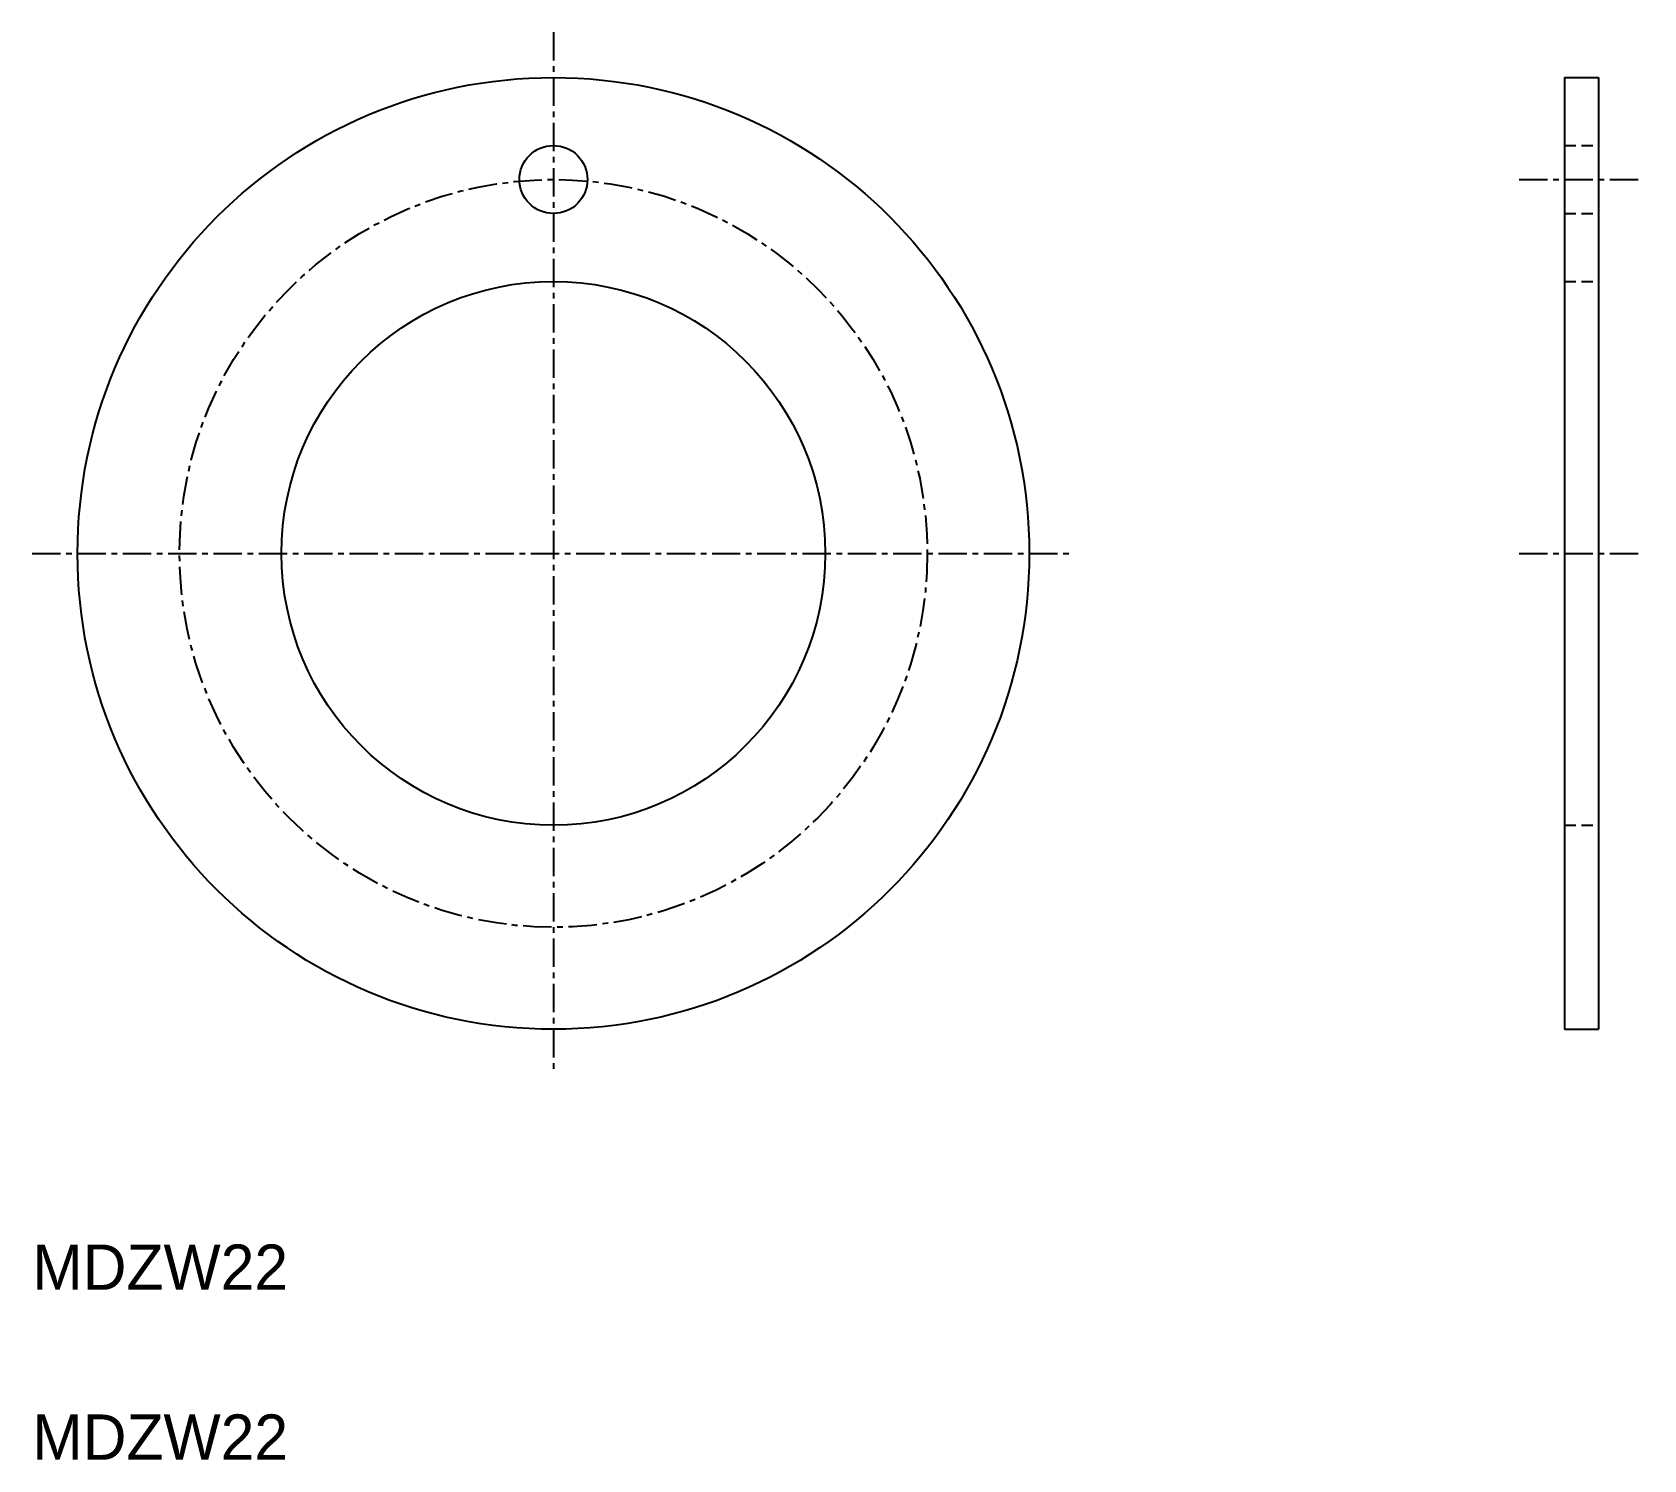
# Model space of a CAD drawing. Extents: x 10 to 81.1, y 10 to 73.
import ezdxf

# ---------------------------------------------------------------- set-up
doc = ezdxf.new("R2010")
doc.units = 0
doc.linetypes.add('CENTER', pattern=[2, 1.25, -0.25, 0.25, -0.25])
doc.linetypes.add('DASHED', pattern=[0.75, 0.5, -0.25])
doc.layers.get('0').update_dxf_attribs({"linetype": 'CONTINUOUS'})
doc.layers.add('CENTER', color=1, linetype='CENTER')

msp = doc.modelspace()

# ---------------------------------------------------------------- linework, layer by layer
at = {"color": 7, "linetype": 'CONTINUOUS'}
for p, q in [((77.621, 71), (77.621, 29)), ((77.621, 71), (79.121, 71)), ((79.121, 71), (79.121, 29)), ((77.621, 29), (79.121, 29))]:
    msp.add_line(p, q, dxfattribs=at)
at = {"color": 3, "linetype": 'DASHED'}
for p, q in [((77.621, 68), (79.121, 68)), ((77.621, 65), (79.121, 65)), ((77.621, 62), (79.121, 62)), ((77.621, 60.5), (77.621, 60.5)), ((77.621, 50), (77.621, 50)), ((77.621, 38), (79.121, 38))]:
    msp.add_line(p, q, dxfattribs=at)
at = {"color": 7, "linetype": 'CONTINUOUS'}
for centre, radius in [((33, 50), 21), ((33, 66.5), 1.5), ((33, 50), 12)]:
    msp.add_circle(centre, radius, dxfattribs=at)
at = {"layer": 'CENTER', "color": 1, "linetype": 'CENTER'}
for p, q in [((33, 73), (33, 27)), ((75.621, 66.5), (81.121, 66.5)), ((10, 50), (56, 50)), ((75.621, 50), (81.121, 50))]:
    msp.add_line(p, q, dxfattribs=at)
msp.add_circle((33, 50), 16.5, dxfattribs=at)

# ---------------------------------------------------------------- texts
at = {"color": 7, "linetype": 'CONTINUOUS'}
for p in [(10, 17.5), (10, 10)]:
    msp.add_text('MDZW22', height=2, dxfattribs=at).set_placement(p)

doc.saveas('drawing.dxf')
